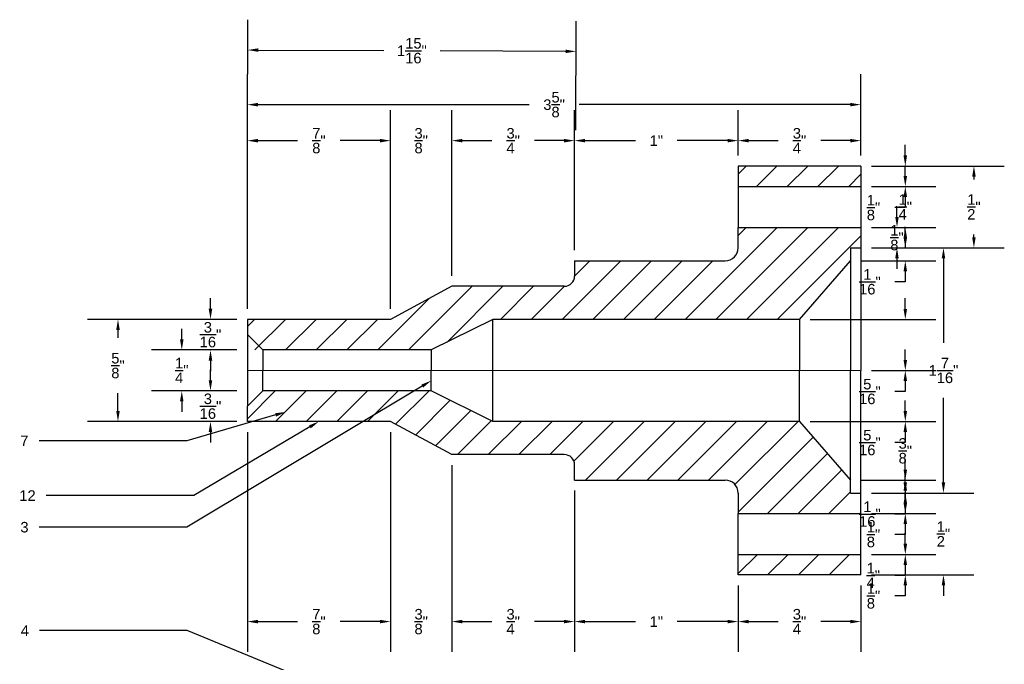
# Model space of a CAD drawing. Header units: inches. Extents: x 2405.3 to 2416.8, y 1716 to 1724.1.
# Drawn here: x 2410.57 to 2416.41, y 1719.55 to 1723.37 of the extents above; entities that cross this region are included whole.
import ezdxf
from ezdxf import colors
from ezdxf.entities.mleader import LeaderData, LeaderLine
from ezdxf.math import Vec2, Vec3

# ---------------------------------------------------------------- set-up
doc = ezdxf.new("R2010")
doc.units = ezdxf.units.IN
doc.linetypes.add('DASHEDX2', pattern=[38.1, 25.4, -12.7])
for name, color, linetype in [('A ANNO DIM', 1, 'Continuous'), ('A BEYOND', 253, 'Continuous'), ('A HATCH', 254, 'Continuous'), ('A PLAN ANNO NOTE', 3, 'Continuous'), ('A SECTION PROFILE', 4, 'Continuous'), ('NOT IN USE', 3, 'Continuous')]:
    doc.layers.add(name, color=color, linetype=linetype)
doc.layers.add('A GRID LINES', color=185, linetype='DASHEDX2', lineweight=9)
doc.styles.get("Standard").update_dxf_attribs({"font": 'Arial.ttf'})
doc.dimstyles.new('Qais Qadermal', dxfattribs={"dimtxt": 0.0625, "dimasz": 0.0625, "dimexe": 0.18, "dimexo": 0.0625, "dimgap": 0.09, "dimtad": 0, "dimtih": 1, "dimtoh": 1, "dimdec": 4, "dimzin": 0, "dimdsep": 46, "dimlunit": 4, "dimtxsty": 'Standard', "dimcen": 0.09, "dimadec": 0, "dimazin": 0, "dimtfac": 1, "dimtdec": 4, "dimtofl": 0, "dimtmove": 0, "dimatfit": 3, "dimfxl": 1, "dimtolj": 1, "dimtzin": 0, "dimarcsym": 0})
pattern_1 = [(45, (2413.06348, 1721.05773), (-0.0911005, 0.0911005), [])]

# ---------------------------------------------------------------- blocks, each defined once
blk = doc.blocks.new('*D39')
at = {"layer": 'A ANNO DIM', "color": 0, "lineweight": -2, "transparency": 16777216}
for p, q in [((2415.8198, 1722.5692), (2415.8198, 1722.6317)), ((2415.6189, 1722.5067), (2415.9998, 1722.5067)), ((2415.6189, 1722.3853), (2415.9998, 1722.3853)), ((2415.8198, 1722.3228), (2415.8198, 1722.2603)), ((2415.8198, 1722.2603), (2415.7573, 1722.2603))]:
    blk.add_line(p, q, dxfattribs=at)
at = {"layer": 'A ANNO DIM', "color": 0, "transparency": 16777216}
for points in [[(2415.8094, 1722.5692), (2415.8302, 1722.5692), (2415.8198, 1722.5067)], [(2415.8094, 1722.3228), (2415.8302, 1722.3228), (2415.8198, 1722.3853)]]:
    blk.add_solid(points, dxfattribs=at)
at = {"layer": 'Defpoints', "color": 0, "transparency": 16777216}
for p in [(2415.5564, 1722.5067), (2415.5564, 1722.3853), (2415.8198, 1722.3853)]:
    blk.add_point(p, dxfattribs=at)
at = {"layer": 'A ANNO DIM', "color": 0, "transparency": 16777216, "insert": (2415.6312, 1722.2603), "char_height": 0.0625, "attachment_point": 5}
blk.add_mtext('\\A1;{\\H1x;\\S1/8;}"', dxfattribs=at)
blk = doc.blocks.new('*D40')
at = {"layer": 'A ANNO DIM', "color": 0, "lineweight": -2, "transparency": 16777216}
for p, q in [((2415.8198, 1722.4478), (2415.8198, 1722.5103)), ((2415.6189, 1722.3853), (2415.9998, 1722.3853)), ((2415.6189, 1722.1429), (2415.9998, 1722.1429)), ((2415.8198, 1722.0804), (2415.8198, 1722.0179))]:
    blk.add_line(p, q, dxfattribs=at)
at = {"layer": 'A ANNO DIM', "color": 0, "transparency": 16777216}
for points in [[(2415.8094, 1722.4478), (2415.8302, 1722.4478), (2415.8198, 1722.3853)], [(2415.8094, 1722.0804), (2415.8302, 1722.0804), (2415.8198, 1722.1429)]]:
    blk.add_solid(points, dxfattribs=at)
at = {"layer": 'Defpoints', "color": 0, "transparency": 16777216}
for p in [(2415.5564, 1722.3853), (2415.5564, 1722.1429), (2415.8198, 1722.1429)]:
    blk.add_point(p, dxfattribs=at)
at = {"layer": 'A ANNO DIM', "color": 0, "transparency": 16777216, "insert": (2415.8198, 1722.2641), "char_height": 0.0625, "attachment_point": 5}
blk.add_mtext('\\A1;{\\H1x;\\S1/4;}"', dxfattribs=at)
blk = doc.blocks.new('*D41')
at = {"layer": 'A ANNO DIM', "color": 0, "lineweight": -2, "transparency": 16777216}
for p, q in [((2415.7705, 1722.2054), (2415.7705, 1722.2679)), ((2415.6189, 1722.1429), (2415.9505, 1722.1429)), ((2415.6189, 1722.0216), (2415.9505, 1722.0216)), ((2415.7705, 1721.9591), (2415.7705, 1721.8966))]:
    blk.add_line(p, q, dxfattribs=at)
at = {"layer": 'A ANNO DIM', "color": 0, "transparency": 16777216}
for points in [[(2415.7601, 1722.2054), (2415.781, 1722.2054), (2415.7705, 1722.1429)], [(2415.7601, 1721.9591), (2415.781, 1721.9591), (2415.7705, 1722.0216)]]:
    blk.add_solid(points, dxfattribs=at)
at = {"layer": 'Defpoints', "color": 0, "transparency": 16777216}
for p in [(2415.5564, 1722.1429), (2415.5564, 1722.0216), (2415.7705, 1722.0216)]:
    blk.add_point(p, dxfattribs=at)
at = {"layer": 'A ANNO DIM', "color": 0, "transparency": 16777216, "insert": (2415.7705, 1722.0822), "char_height": 0.0625, "attachment_point": 5}
blk.add_mtext('\\A1;{\\H1x;\\S1/8;}"', dxfattribs=at)
blk = doc.blocks.new('*D42')
at = {"layer": 'A ANNO DIM', "color": 0, "lineweight": -2, "transparency": 16777216}
for p, q in [((2415.8198, 1722.0841), (2415.8198, 1722.1466)), ((2415.6189, 1722.0216), (2415.9998, 1722.0216)), ((2415.5582, 1721.9452), (2415.9998, 1721.9452)), ((2415.8198, 1721.8827), (2415.8198, 1721.8202)), ((2415.8198, 1721.8202), (2415.7573, 1721.8202))]:
    blk.add_line(p, q, dxfattribs=at)
at = {"layer": 'A ANNO DIM', "color": 0, "transparency": 16777216}
for points in [[(2415.8094, 1722.0841), (2415.8302, 1722.0841), (2415.8198, 1722.0216)], [(2415.8094, 1721.8827), (2415.8302, 1721.8827), (2415.8198, 1721.9452)]]:
    blk.add_solid(points, dxfattribs=at)
at = {"layer": 'Defpoints', "color": 0, "transparency": 16777216}
for p in [(2415.5564, 1722.0216), (2415.4957, 1721.9452), (2415.8198, 1721.9452)]:
    blk.add_point(p, dxfattribs=at)
at = {"layer": 'A ANNO DIM', "color": 0, "transparency": 16777216, "insert": (2415.61, 1721.8202), "char_height": 0.0625, "attachment_point": 5}
blk.add_mtext('\\A1;{\\H1x;\\S1/16;}"', dxfattribs=at)
blk = doc.blocks.new('*D43')
at = {"layer": 'A ANNO DIM', "color": 0, "lineweight": -2, "transparency": 16777216}
for p, q in [((2415.8198, 1721.6599), (2415.8198, 1721.7224)), ((2415.2551, 1721.5974), (2415.9998, 1721.5974)), ((2415.6189, 1721.2947), (2415.9998, 1721.2947)), ((2415.8198, 1721.2322), (2415.8198, 1721.1697)), ((2415.8198, 1721.1697), (2415.7573, 1721.1697))]:
    blk.add_line(p, q, dxfattribs=at)
at = {"layer": 'A ANNO DIM', "color": 0, "transparency": 16777216}
for points in [[(2415.8094, 1721.6599), (2415.8302, 1721.6599), (2415.8198, 1721.5974)], [(2415.8094, 1721.2322), (2415.8302, 1721.2322), (2415.8198, 1721.2947)]]:
    blk.add_solid(points, dxfattribs=at)
at = {"layer": 'Defpoints', "color": 0, "transparency": 16777216}
for p in [(2415.1926, 1721.5974), (2415.5564, 1721.2947), (2415.8198, 1721.2947)]:
    blk.add_point(p, dxfattribs=at)
at = {"layer": 'A ANNO DIM', "color": 0, "transparency": 16777216, "insert": (2415.61, 1721.1697), "char_height": 0.0625, "attachment_point": 5}
blk.add_mtext('\\A1;{\\H1x;\\S5/16;}"', dxfattribs=at)
blk = doc.blocks.new('*D44')
at = {"layer": 'A ANNO DIM', "color": 0, "lineweight": -2, "transparency": 16777216}
for p, q in [((2415.8198, 1721.3572), (2415.8198, 1721.4197)), ((2415.6189, 1721.2947), (2415.9998, 1721.2947)), ((2415.2551, 1720.992), (2415.9998, 1720.992)), ((2415.8198, 1720.9295), (2415.8198, 1720.867)), ((2415.8198, 1720.867), (2415.7573, 1720.867))]:
    blk.add_line(p, q, dxfattribs=at)
at = {"layer": 'A ANNO DIM', "color": 0, "transparency": 16777216}
for points in [[(2415.8094, 1721.3572), (2415.8302, 1721.3572), (2415.8198, 1721.2947)], [(2415.8094, 1720.9295), (2415.8302, 1720.9295), (2415.8198, 1720.992)]]:
    blk.add_solid(points, dxfattribs=at)
at = {"layer": 'Defpoints', "color": 0, "transparency": 16777216}
for p in [(2415.5564, 1721.2947), (2415.1926, 1720.992), (2415.8198, 1720.992)]:
    blk.add_point(p, dxfattribs=at)
at = {"layer": 'A ANNO DIM', "color": 0, "transparency": 16777216, "insert": (2415.61, 1720.867), "char_height": 0.0625, "attachment_point": 5}
blk.add_mtext('\\A1;{\\H1x;\\S5/16;}"', dxfattribs=at)
blk = doc.blocks.new('*D45')
at = {"layer": 'A ANNO DIM', "color": 0, "lineweight": -2, "transparency": 16777216}
for p, q in [((2415.8198, 1721.0545), (2415.8198, 1721.117)), ((2415.2551, 1720.992), (2415.9998, 1720.992)), ((2415.5582, 1720.6443), (2415.9998, 1720.6443)), ((2415.8198, 1720.5818), (2415.8198, 1720.5193))]:
    blk.add_line(p, q, dxfattribs=at)
at = {"layer": 'A ANNO DIM', "color": 0, "transparency": 16777216}
for points in [[(2415.8094, 1721.0545), (2415.8302, 1721.0545), (2415.8198, 1720.992)], [(2415.8094, 1720.5818), (2415.8302, 1720.5818), (2415.8198, 1720.6443)]]:
    blk.add_solid(points, dxfattribs=at)
at = {"layer": 'Defpoints', "color": 0, "transparency": 16777216}
for p in [(2415.1926, 1720.992), (2415.4957, 1720.6443), (2415.8198, 1720.6443)]:
    blk.add_point(p, dxfattribs=at)
at = {"layer": 'A ANNO DIM', "color": 0, "transparency": 16777216, "insert": (2415.8198, 1720.8181), "char_height": 0.0625, "attachment_point": 5}
blk.add_mtext('\\A1;{\\H1x;\\S3/8;}"', dxfattribs=at)
blk = doc.blocks.new('*D46')
at = {"layer": 'A ANNO DIM', "color": 0, "lineweight": -2, "transparency": 16777216}
for p, q in [((2415.8198, 1720.7068), (2415.8198, 1720.7693)), ((2415.5582, 1720.6443), (2415.9998, 1720.6443)), ((2415.6189, 1720.5679), (2415.9998, 1720.5679)), ((2415.8198, 1720.5054), (2415.8198, 1720.4429)), ((2415.8198, 1720.4429), (2415.7573, 1720.4429))]:
    blk.add_line(p, q, dxfattribs=at)
at = {"layer": 'A ANNO DIM', "color": 0, "transparency": 16777216}
for points in [[(2415.8094, 1720.7068), (2415.8302, 1720.7068), (2415.8198, 1720.6443)], [(2415.8094, 1720.5054), (2415.8302, 1720.5054), (2415.8198, 1720.5679)]]:
    blk.add_solid(points, dxfattribs=at)
at = {"layer": 'Defpoints', "color": 0, "transparency": 16777216}
for p in [(2415.4957, 1720.6443), (2415.5564, 1720.5679), (2415.8198, 1720.5679)]:
    blk.add_point(p, dxfattribs=at)
at = {"layer": 'A ANNO DIM', "color": 0, "transparency": 16777216, "insert": (2415.61, 1720.4429), "char_height": 0.0625, "attachment_point": 5}
blk.add_mtext('\\A1;{\\H1x;\\S1/16;}"', dxfattribs=at)
blk = doc.blocks.new('*D47')
at = {"layer": 'A ANNO DIM', "color": 0, "lineweight": -2, "transparency": 16777216}
for p, q in [((2415.8198, 1720.6304), (2415.8198, 1720.6929)), ((2415.6189, 1720.5679), (2415.9998, 1720.5679)), ((2415.6189, 1720.4465), (2415.9998, 1720.4465)), ((2415.8198, 1720.384), (2415.8198, 1720.3215)), ((2415.8198, 1720.3215), (2415.7573, 1720.3215))]:
    blk.add_line(p, q, dxfattribs=at)
at = {"layer": 'A ANNO DIM', "color": 0, "transparency": 16777216}
for points in [[(2415.8094, 1720.6304), (2415.8302, 1720.6304), (2415.8198, 1720.5679)], [(2415.8094, 1720.384), (2415.8302, 1720.384), (2415.8198, 1720.4465)]]:
    blk.add_solid(points, dxfattribs=at)
at = {"layer": 'Defpoints', "color": 0, "transparency": 16777216}
for p in [(2415.5564, 1720.5679), (2415.5564, 1720.4465), (2415.8198, 1720.4465)]:
    blk.add_point(p, dxfattribs=at)
at = {"layer": 'A ANNO DIM', "color": 0, "transparency": 16777216, "insert": (2415.6312, 1720.3215), "char_height": 0.0625, "attachment_point": 5}
blk.add_mtext('\\A1;{\\H1x;\\S1/8;}"', dxfattribs=at)
blk = doc.blocks.new('*D48')
at = {"layer": 'A ANNO DIM', "color": 0, "lineweight": -2, "transparency": 16777216}
for p, q in [((2415.8198, 1720.509), (2415.8198, 1720.5715)), ((2415.6189, 1720.4465), (2415.9998, 1720.4465)), ((2415.6189, 1720.2041), (2415.9998, 1720.2041)), ((2415.8198, 1720.1416), (2415.8198, 1720.0791)), ((2415.8198, 1720.0791), (2415.7573, 1720.0791))]:
    blk.add_line(p, q, dxfattribs=at)
at = {"layer": 'A ANNO DIM', "color": 0, "transparency": 16777216}
for points in [[(2415.8094, 1720.509), (2415.8302, 1720.509), (2415.8198, 1720.4465)], [(2415.8094, 1720.1416), (2415.8302, 1720.1416), (2415.8198, 1720.2041)]]:
    blk.add_solid(points, dxfattribs=at)
at = {"layer": 'Defpoints', "color": 0, "transparency": 16777216}
for p in [(2415.5564, 1720.4465), (2415.5564, 1720.2041), (2415.8198, 1720.2041)]:
    blk.add_point(p, dxfattribs=at)
at = {"layer": 'A ANNO DIM', "color": 0, "transparency": 16777216, "insert": (2415.6302, 1720.0791), "char_height": 0.0625, "attachment_point": 5}
blk.add_mtext('\\A1;{\\H1x;\\S1/4;}"', dxfattribs=at)
blk = doc.blocks.new('*D49')
at = {"layer": 'A ANNO DIM', "color": 0, "lineweight": -2, "transparency": 16777216}
for p, q in [((2415.8198, 1720.2666), (2415.8198, 1720.3291)), ((2415.6189, 1720.2041), (2415.9998, 1720.2041)), ((2415.6189, 1720.0827), (2415.9998, 1720.0827)), ((2415.8198, 1720.0202), (2415.8198, 1719.9577)), ((2415.8198, 1719.9577), (2415.7573, 1719.9577))]:
    blk.add_line(p, q, dxfattribs=at)
at = {"layer": 'A ANNO DIM', "color": 0, "transparency": 16777216}
for points in [[(2415.8094, 1720.2666), (2415.8302, 1720.2666), (2415.8198, 1720.2041)], [(2415.8094, 1720.0202), (2415.8302, 1720.0202), (2415.8198, 1720.0827)]]:
    blk.add_solid(points, dxfattribs=at)
at = {"layer": 'Defpoints', "color": 0, "transparency": 16777216}
for p in [(2415.5564, 1720.2041), (2415.5564, 1720.0827), (2415.8198, 1720.0827)]:
    blk.add_point(p, dxfattribs=at)
at = {"layer": 'A ANNO DIM', "color": 0, "transparency": 16777216, "insert": (2415.6312, 1719.9577), "char_height": 0.0625, "attachment_point": 5}
blk.add_mtext('\\A1;{\\H1x;\\S1/8;}"', dxfattribs=at)
blk = doc.blocks.new('*D23')
at = {"layer": 'A ANNO DIM', "color": 0, "lineweight": -2, "transparency": 16777216}
for p, q in [((2416.0459, 1720.6304), (2416.0459, 1720.6929)), ((2415.6189, 1720.5679), (2416.2259, 1720.5679)), ((2415.6189, 1720.0827), (2416.2259, 1720.0827)), ((2416.0459, 1720.0202), (2416.0459, 1719.9577))]:
    blk.add_line(p, q, dxfattribs=at)
at = {"layer": 'A ANNO DIM', "color": 0, "transparency": 16777216}
for points in [[(2416.0355, 1720.6304), (2416.0563, 1720.6304), (2416.0459, 1720.5679)], [(2416.0355, 1720.0202), (2416.0563, 1720.0202), (2416.0459, 1720.0827)]]:
    blk.add_solid(points, dxfattribs=at)
at = {"layer": 'Defpoints', "color": 0, "transparency": 16777216}
for p in [(2415.5564, 1720.5679), (2416.0459, 1720.5679), (2415.5564, 1720.0827)]:
    blk.add_point(p, dxfattribs=at)
at = {"layer": 'A ANNO DIM', "color": 0, "transparency": 16777216, "insert": (2416.0459, 1720.3253), "char_height": 0.0625, "attachment_point": 5}
blk.add_mtext('\\A1;{\\H1x;\\S1/2;}"', dxfattribs=at)
blk = doc.blocks.new('*D24')
at = {"layer": 'A ANNO DIM', "color": 0, "lineweight": -2, "transparency": 16777216}
for p, q in [((2415.6189, 1722.0216), (2416.2259, 1722.0216)), ((2416.0459, 1721.9591), (2416.0459, 1721.4579)), ((2416.0459, 1720.6304), (2416.0459, 1721.1316)), ((2415.6189, 1720.5679), (2416.2259, 1720.5679))]:
    blk.add_line(p, q, dxfattribs=at)
at = {"layer": 'A ANNO DIM', "color": 0, "transparency": 16777216}
for points in [[(2416.0355, 1721.9591), (2416.0563, 1721.9591), (2416.0459, 1722.0216)], [(2416.0355, 1720.6304), (2416.0563, 1720.6304), (2416.0459, 1720.5679)]]:
    blk.add_solid(points, dxfattribs=at)
at = {"layer": 'Defpoints', "color": 0, "transparency": 16777216}
for p in [(2415.5564, 1722.0216), (2416.0459, 1722.0216), (2415.5564, 1720.5679)]:
    blk.add_point(p, dxfattribs=at)
at = {"layer": 'A ANNO DIM', "color": 0, "transparency": 16777216, "insert": (2416.0459, 1721.2947), "char_height": 0.0625, "attachment_point": 5}
blk.add_mtext('\\A1;1{\\H1x;\\S7/16;}"', dxfattribs=at)
blk = doc.blocks.new('*D20')
at = {"layer": 'A ANNO DIM', "color": 0, "lineweight": -2, "transparency": 16777216}
for p, q in [((2415.6189, 1722.5067), (2416.4065, 1722.5067)), ((2416.2265, 1722.4442), (2416.2265, 1722.4273)), ((2416.2265, 1722.0841), (2416.2265, 1722.101)), ((2415.6189, 1722.0216), (2416.4065, 1722.0216))]:
    blk.add_line(p, q, dxfattribs=at)
at = {"layer": 'A ANNO DIM', "color": 0, "transparency": 16777216}
for points in [[(2416.2161, 1722.4442), (2416.237, 1722.4442), (2416.2265, 1722.5067)], [(2416.2161, 1722.0841), (2416.237, 1722.0841), (2416.2265, 1722.0216)]]:
    blk.add_solid(points, dxfattribs=at)
at = {"layer": 'Defpoints', "color": 0, "transparency": 16777216}
for p in [(2415.5564, 1722.5067), (2416.2265, 1722.5067), (2415.5564, 1722.0216)]:
    blk.add_point(p, dxfattribs=at)
at = {"layer": 'A ANNO DIM', "color": 0, "transparency": 16777216, "insert": (2416.2265, 1722.2641), "char_height": 0.0625, "attachment_point": 5}
blk.add_mtext('\\A1;{\\H1x;\\S1/2;}"', dxfattribs=at)
blk = doc.blocks.new('*D25')
at = {"layer": 'A ANNO DIM', "color": 0, "lineweight": -2, "transparency": 16777216}
for p, q in [((2414.8292, 1722.5692), (2414.8292, 1722.8371)), ((2415.5564, 1722.5692), (2415.5564, 1722.8371)), ((2414.8917, 1722.6571), (2415.0657, 1722.6571)), ((2415.4939, 1722.6571), (2415.32, 1722.6571))]:
    blk.add_line(p, q, dxfattribs=at)
at = {"layer": 'A ANNO DIM', "color": 0, "transparency": 16777216}
for points in [[(2414.8917, 1722.6675), (2414.8917, 1722.6466), (2414.8292, 1722.6571)], [(2415.4939, 1722.6675), (2415.4939, 1722.6466), (2415.5564, 1722.6571)]]:
    blk.add_solid(points, dxfattribs=at)
at = {"layer": 'Defpoints', "color": 0, "transparency": 16777216}
for p in [(2414.8292, 1722.6571), (2414.8292, 1722.5067), (2415.5564, 1722.5067)]:
    blk.add_point(p, dxfattribs=at)
at = {"layer": 'A ANNO DIM', "color": 0, "transparency": 16777216, "insert": (2415.1928, 1722.6571), "char_height": 0.0625, "attachment_point": 5}
blk.add_mtext('\\A1;{\\H1x;\\S3/4;}"', dxfattribs=at)
blk = doc.blocks.new('*D26')
at = {"layer": 'A ANNO DIM', "color": 0, "lineweight": -2, "transparency": 16777216}
for p, q in [((2413.8596, 1722.0077), (2413.8596, 1722.8371)), ((2414.8292, 1722.5692), (2414.8292, 1722.8371)), ((2413.9221, 1722.6571), (2414.2215, 1722.6571)), ((2414.7667, 1722.6571), (2414.4674, 1722.6571))]:
    blk.add_line(p, q, dxfattribs=at)
at = {"layer": 'A ANNO DIM', "color": 0, "transparency": 16777216}
for points in [[(2413.9221, 1722.6675), (2413.9221, 1722.6466), (2413.8596, 1722.6571)], [(2414.7667, 1722.6675), (2414.7667, 1722.6466), (2414.8292, 1722.6571)]]:
    blk.add_solid(points, dxfattribs=at)
at = {"layer": 'Defpoints', "color": 0, "transparency": 16777216}
for p in [(2413.8596, 1722.6571), (2414.8292, 1722.5067), (2413.8596, 1721.9452)]:
    blk.add_point(p, dxfattribs=at)
at = {"layer": 'A ANNO DIM', "color": 0, "transparency": 16777216, "insert": (2414.3444, 1722.6571), "char_height": 0.0625, "attachment_point": 5}
blk.add_mtext('\\A1;1"', dxfattribs=at)
blk = doc.blocks.new('*D27')
at = {"layer": 'A ANNO DIM', "color": 0, "lineweight": -2, "transparency": 16777216}
for p, q in [((2413.1324, 1721.8562), (2413.1324, 1722.8371)), ((2413.8596, 1722.0077), (2413.8596, 1722.8371)), ((2413.1949, 1722.6571), (2413.3689, 1722.6571)), ((2413.7971, 1722.6571), (2413.6232, 1722.6571))]:
    blk.add_line(p, q, dxfattribs=at)
at = {"layer": 'A ANNO DIM', "color": 0, "transparency": 16777216}
for points in [[(2413.1949, 1722.6675), (2413.1949, 1722.6466), (2413.1324, 1722.6571)], [(2413.7971, 1722.6675), (2413.7971, 1722.6466), (2413.8596, 1722.6571)]]:
    blk.add_solid(points, dxfattribs=at)
at = {"layer": 'Defpoints', "color": 0, "transparency": 16777216}
for p in [(2413.1324, 1722.6571), (2413.8596, 1721.9452), (2413.1324, 1721.7937)]:
    blk.add_point(p, dxfattribs=at)
at = {"layer": 'A ANNO DIM', "color": 0, "transparency": 16777216, "insert": (2413.496, 1722.6571), "char_height": 0.0625, "attachment_point": 5}
blk.add_mtext('\\A1;{\\H1x;\\S3/4;}"', dxfattribs=at)
blk = doc.blocks.new('*D28')
at = {"layer": 'A ANNO DIM', "color": 0, "lineweight": -2, "transparency": 16777216}
for p, q in [((2412.769, 1721.6601), (2412.769, 1722.8371)), ((2413.1324, 1721.8562), (2413.1324, 1722.8371)), ((2412.7065, 1722.6571), (2412.644, 1722.6571)), ((2413.1949, 1722.6571), (2413.2574, 1722.6571))]:
    blk.add_line(p, q, dxfattribs=at)
at = {"layer": 'A ANNO DIM', "color": 0, "transparency": 16777216}
for points in [[(2412.7065, 1722.6675), (2412.7065, 1722.6466), (2412.769, 1722.6571)], [(2413.1949, 1722.6675), (2413.1949, 1722.6466), (2413.1324, 1722.6571)]]:
    blk.add_solid(points, dxfattribs=at)
at = {"layer": 'Defpoints', "color": 0, "transparency": 16777216}
for p in [(2412.769, 1722.6571), (2413.1324, 1721.7937), (2412.769, 1721.5976)]:
    blk.add_point(p, dxfattribs=at)
at = {"layer": 'A ANNO DIM', "color": 0, "transparency": 16777216, "insert": (2412.9507, 1722.6571), "char_height": 0.0625, "attachment_point": 5}
blk.add_mtext('\\A1;{\\H1x;\\S3/8;}"', dxfattribs=at)
blk = doc.blocks.new('*D29')
at = {"layer": 'A ANNO DIM', "color": 0, "lineweight": -2, "transparency": 16777216}
for p, q in [((2411.9204, 1721.6601), (2411.9204, 1722.8371)), ((2412.769, 1721.6601), (2412.769, 1722.8371)), ((2411.9829, 1722.6571), (2412.2186, 1722.6571)), ((2412.7065, 1722.6571), (2412.4708, 1722.6571))]:
    blk.add_line(p, q, dxfattribs=at)
at = {"layer": 'A ANNO DIM', "color": 0, "transparency": 16777216}
for points in [[(2411.9829, 1722.6675), (2411.9829, 1722.6466), (2411.9204, 1722.6571)], [(2412.7065, 1722.6675), (2412.7065, 1722.6466), (2412.769, 1722.6571)]]:
    blk.add_solid(points, dxfattribs=at)
at = {"layer": 'Defpoints', "color": 0, "transparency": 16777216}
for p in [(2411.9204, 1722.6571), (2411.9204, 1721.5976), (2412.769, 1721.5976)]:
    blk.add_point(p, dxfattribs=at)
at = {"layer": 'A ANNO DIM', "color": 0, "transparency": 16777216, "insert": (2412.3447, 1722.6571), "char_height": 0.0625, "attachment_point": 5}
blk.add_mtext('\\A1;{\\H1x;\\S7/8;}"', dxfattribs=at)
blk = doc.blocks.new('*D30')
at = {"layer": 'A ANNO DIM', "color": 0, "lineweight": -2, "transparency": 16777216}
for p, q in [((2411.9204, 1721.6601), (2411.9204, 1723.0506)), ((2415.5564, 1722.5692), (2415.5564, 1723.0506)), ((2411.9829, 1722.8706), (2413.5897, 1722.8706)), ((2415.4939, 1722.8706), (2413.8871, 1722.8706))]:
    blk.add_line(p, q, dxfattribs=at)
at = {"layer": 'A ANNO DIM', "color": 0, "transparency": 16777216}
for points in [[(2411.9829, 1722.881), (2411.9829, 1722.8602), (2411.9204, 1722.8706)], [(2415.4939, 1722.881), (2415.4939, 1722.8602), (2415.5564, 1722.8706)]]:
    blk.add_solid(points, dxfattribs=at)
at = {"layer": 'Defpoints', "color": 0, "transparency": 16777216}
for p in [(2415.5564, 1722.8706), (2415.5564, 1722.5067), (2411.9204, 1721.5976)]:
    blk.add_point(p, dxfattribs=at)
at = {"layer": 'A ANNO DIM', "color": 0, "transparency": 16777216, "insert": (2413.7384, 1722.8706), "char_height": 0.0625, "attachment_point": 5}
blk.add_mtext('\\A1;3{\\H1x;\\S5/8;}"', dxfattribs=at)
blk = doc.blocks.new('*D31')
at = {"layer": 'A ANNO DIM', "color": 0, "lineweight": -2, "transparency": 16777216}
for p, q in [((2414.8292, 1720.0202), (2414.8292, 1719.6255)), ((2415.5564, 1720.0202), (2415.5564, 1719.6255)), ((2414.8917, 1719.8055), (2415.0657, 1719.8055)), ((2415.4939, 1719.8055), (2415.32, 1719.8055))]:
    blk.add_line(p, q, dxfattribs=at)
at = {"layer": 'A ANNO DIM', "color": 0, "transparency": 16777216}
for points in [[(2414.8917, 1719.8159), (2414.8917, 1719.7951), (2414.8292, 1719.8055)], [(2415.4939, 1719.8159), (2415.4939, 1719.7951), (2415.5564, 1719.8055)]]:
    blk.add_solid(points, dxfattribs=at)
at = {"layer": 'Defpoints', "color": 0, "transparency": 16777216}
for p in [(2414.8292, 1720.0827), (2415.5564, 1720.0827), (2414.8292, 1719.8055)]:
    blk.add_point(p, dxfattribs=at)
at = {"layer": 'A ANNO DIM', "color": 0, "transparency": 16777216, "insert": (2415.1928, 1719.8055), "char_height": 0.0625, "attachment_point": 5}
blk.add_mtext('\\A1;{\\H1x;\\S3/4;}"', dxfattribs=at)
blk = doc.blocks.new('*D32')
at = {"layer": 'A ANNO DIM', "color": 0, "lineweight": -2, "transparency": 16777216}
for p, q in [((2413.8596, 1720.5818), (2413.8596, 1719.6255)), ((2414.8292, 1720.0202), (2414.8292, 1719.6255)), ((2413.9221, 1719.8055), (2414.2215, 1719.8055)), ((2414.7667, 1719.8055), (2414.4674, 1719.8055))]:
    blk.add_line(p, q, dxfattribs=at)
at = {"layer": 'A ANNO DIM', "color": 0, "transparency": 16777216}
for points in [[(2413.9221, 1719.8159), (2413.9221, 1719.7951), (2413.8596, 1719.8055)], [(2414.7667, 1719.8159), (2414.7667, 1719.7951), (2414.8292, 1719.8055)]]:
    blk.add_solid(points, dxfattribs=at)
at = {"layer": 'Defpoints', "color": 0, "transparency": 16777216}
for p in [(2413.8596, 1720.6443), (2414.8292, 1720.0827), (2413.8596, 1719.8055)]:
    blk.add_point(p, dxfattribs=at)
at = {"layer": 'A ANNO DIM', "color": 0, "transparency": 16777216, "insert": (2414.3444, 1719.8055), "char_height": 0.0625, "attachment_point": 5}
blk.add_mtext('\\A1;1"', dxfattribs=at)
blk = doc.blocks.new('*D33')
at = {"layer": 'A ANNO DIM', "color": 0, "lineweight": -2, "transparency": 16777216}
for p, q in [((2413.1324, 1720.7333), (2413.1324, 1719.6255)), ((2413.8596, 1720.5818), (2413.8596, 1719.6255)), ((2413.1949, 1719.8055), (2413.3689, 1719.8055)), ((2413.7971, 1719.8055), (2413.6232, 1719.8055))]:
    blk.add_line(p, q, dxfattribs=at)
at = {"layer": 'A ANNO DIM', "color": 0, "transparency": 16777216}
for points in [[(2413.1949, 1719.8159), (2413.1949, 1719.7951), (2413.1324, 1719.8055)], [(2413.7971, 1719.8159), (2413.7971, 1719.7951), (2413.8596, 1719.8055)]]:
    blk.add_solid(points, dxfattribs=at)
at = {"layer": 'Defpoints', "color": 0, "transparency": 16777216}
for p in [(2413.1324, 1720.7958), (2413.8596, 1720.6443), (2413.1324, 1719.8055)]:
    blk.add_point(p, dxfattribs=at)
at = {"layer": 'A ANNO DIM', "color": 0, "transparency": 16777216, "insert": (2413.496, 1719.8055), "char_height": 0.0625, "attachment_point": 5}
blk.add_mtext('\\A1;{\\H1x;\\S3/4;}"', dxfattribs=at)
blk = doc.blocks.new('*D34')
at = {"layer": 'A ANNO DIM', "color": 0, "lineweight": -2, "transparency": 16777216}
for p, q in [((2412.769, 1720.9293), (2412.769, 1719.6255)), ((2413.1324, 1720.7333), (2413.1324, 1719.6255)), ((2412.7065, 1719.8055), (2412.644, 1719.8055)), ((2413.1949, 1719.8055), (2413.2574, 1719.8055))]:
    blk.add_line(p, q, dxfattribs=at)
at = {"layer": 'A ANNO DIM', "color": 0, "transparency": 16777216}
for points in [[(2412.7065, 1719.8159), (2412.7065, 1719.7951), (2412.769, 1719.8055)], [(2413.1949, 1719.8159), (2413.1949, 1719.7951), (2413.1324, 1719.8055)]]:
    blk.add_solid(points, dxfattribs=at)
at = {"layer": 'Defpoints', "color": 0, "transparency": 16777216}
for p in [(2412.769, 1720.9918), (2413.1324, 1720.7958), (2412.769, 1719.8055)]:
    blk.add_point(p, dxfattribs=at)
at = {"layer": 'A ANNO DIM', "color": 0, "transparency": 16777216, "insert": (2412.9507, 1719.8055), "char_height": 0.0625, "attachment_point": 5}
blk.add_mtext('\\A1;{\\H1x;\\S3/8;}"', dxfattribs=at)
blk = doc.blocks.new('*D35')
at = {"layer": 'A ANNO DIM', "color": 0, "lineweight": -2, "transparency": 16777216}
for p, q in [((2411.9204, 1720.9293), (2411.9204, 1719.6255)), ((2412.769, 1720.9293), (2412.769, 1719.6255)), ((2411.9829, 1719.8055), (2412.2186, 1719.8055)), ((2412.7065, 1719.8055), (2412.4708, 1719.8055))]:
    blk.add_line(p, q, dxfattribs=at)
at = {"layer": 'A ANNO DIM', "color": 0, "transparency": 16777216}
for points in [[(2411.9829, 1719.8159), (2411.9829, 1719.7951), (2411.9204, 1719.8055)], [(2412.7065, 1719.8159), (2412.7065, 1719.7951), (2412.769, 1719.8055)]]:
    blk.add_solid(points, dxfattribs=at)
at = {"layer": 'Defpoints', "color": 0, "transparency": 16777216}
for p in [(2411.9204, 1720.9918), (2412.769, 1720.9918), (2411.9204, 1719.8055)]:
    blk.add_point(p, dxfattribs=at)
at = {"layer": 'A ANNO DIM', "color": 0, "transparency": 16777216, "insert": (2412.3447, 1719.8055), "char_height": 0.0625, "attachment_point": 5}
blk.add_mtext('\\A1;{\\H1x;\\S7/8;}"', dxfattribs=at)
blk = doc.blocks.new('*D36')
at = {"layer": 'A ANNO DIM', "color": 0, "lineweight": -2, "transparency": 16777216}
for p, q in [((2411.702, 1721.6601), (2411.702, 1721.7226)), ((2411.8579, 1721.5976), (2411.522, 1721.5976)), ((2411.8579, 1721.4159), (2411.522, 1721.4159)), ((2411.702, 1721.3534), (2411.702, 1721.2909))]:
    blk.add_line(p, q, dxfattribs=at)
at = {"layer": 'A ANNO DIM', "color": 0, "transparency": 16777216}
for points in [[(2411.6915, 1721.6601), (2411.7124, 1721.6601), (2411.702, 1721.5976)], [(2411.6915, 1721.3534), (2411.7124, 1721.3534), (2411.702, 1721.4159)]]:
    blk.add_solid(points, dxfattribs=at)
at = {"layer": 'Defpoints', "color": 0, "transparency": 16777216}
for p in [(2411.9204, 1721.5976), (2411.702, 1721.4159), (2411.9204, 1721.4159)]:
    blk.add_point(p, dxfattribs=at)
at = {"layer": 'A ANNO DIM', "color": 0, "transparency": 16777216, "insert": (2411.702, 1721.5068), "char_height": 0.0625, "attachment_point": 5}
blk.add_mtext('\\A1;{\\H1x;\\S3/16;}"', dxfattribs=at)
blk = doc.blocks.new('*D37')
at = {"layer": 'A ANNO DIM', "color": 0, "lineweight": -2, "transparency": 16777216}
for p, q in [((2411.5319, 1721.4784), (2411.5319, 1721.5409)), ((2411.8579, 1721.4159), (2411.3519, 1721.4159)), ((2411.8579, 1721.1735), (2411.3519, 1721.1735)), ((2411.5319, 1721.111), (2411.5319, 1721.0485))]:
    blk.add_line(p, q, dxfattribs=at)
at = {"layer": 'A ANNO DIM', "color": 0, "transparency": 16777216}
for points in [[(2411.5214, 1721.4784), (2411.5423, 1721.4784), (2411.5319, 1721.4159)], [(2411.5214, 1721.111), (2411.5423, 1721.111), (2411.5319, 1721.1735)]]:
    blk.add_solid(points, dxfattribs=at)
at = {"layer": 'Defpoints', "color": 0, "transparency": 16777216}
for p in [(2411.9204, 1721.4159), (2411.5319, 1721.1735), (2411.9204, 1721.1735)]:
    blk.add_point(p, dxfattribs=at)
at = {"layer": 'A ANNO DIM', "color": 0, "transparency": 16777216, "insert": (2411.5319, 1721.2947), "char_height": 0.0625, "attachment_point": 5}
blk.add_mtext('\\A1;{\\H1x;\\S1/4;}"', dxfattribs=at)
blk = doc.blocks.new('*D38')
at = {"layer": 'A ANNO DIM', "color": 0, "lineweight": -2, "transparency": 16777216}
for p, q in [((2411.702, 1721.236), (2411.702, 1721.2985)), ((2411.8579, 1721.1735), (2411.522, 1721.1735)), ((2411.8579, 1720.9918), (2411.522, 1720.9918)), ((2411.702, 1720.9293), (2411.702, 1720.8668))]:
    blk.add_line(p, q, dxfattribs=at)
at = {"layer": 'A ANNO DIM', "color": 0, "transparency": 16777216}
for points in [[(2411.6915, 1721.236), (2411.7124, 1721.236), (2411.702, 1721.1735)], [(2411.6915, 1720.9293), (2411.7124, 1720.9293), (2411.702, 1720.9918)]]:
    blk.add_solid(points, dxfattribs=at)
at = {"layer": 'Defpoints', "color": 0, "transparency": 16777216}
for p in [(2411.9204, 1721.1735), (2411.702, 1720.9918), (2411.9204, 1720.9918)]:
    blk.add_point(p, dxfattribs=at)
at = {"layer": 'A ANNO DIM', "color": 0, "transparency": 16777216, "insert": (2411.702, 1721.0827), "char_height": 0.0625, "attachment_point": 5}
blk.add_mtext('\\A1;{\\H1x;\\S3/16;}"', dxfattribs=at)
blk = doc.blocks.new('*D21')
at = {"layer": 'A ANNO DIM', "color": 0, "lineweight": -2, "transparency": 16777216}
for p, q in [((2411.8579, 1721.5976), (2410.9738, 1721.5976)), ((2411.1538, 1721.5351), (2411.1538, 1721.487)), ((2411.1538, 1721.0543), (2411.1538, 1721.1597)), ((2411.8579, 1720.9918), (2410.9738, 1720.9918))]:
    blk.add_line(p, q, dxfattribs=at)
at = {"layer": 'A ANNO DIM', "color": 0, "transparency": 16777216}
for points in [[(2411.1434, 1721.5351), (2411.1642, 1721.5351), (2411.1538, 1721.5976)], [(2411.1434, 1721.0543), (2411.1642, 1721.0543), (2411.1538, 1720.9918)]]:
    blk.add_solid(points, dxfattribs=at)
at = {"layer": 'Defpoints', "color": 0, "transparency": 16777216}
for p in [(2411.9204, 1721.5976), (2411.1538, 1720.9918), (2411.9204, 1720.9918)]:
    blk.add_point(p, dxfattribs=at)
at = {"layer": 'A ANNO DIM', "color": 0, "transparency": 16777216, "insert": (2411.1538, 1721.3233), "char_height": 0.0625, "attachment_point": 5}
blk.add_mtext('\\A1;{\\H1x;\\S5/8;}"', dxfattribs=at)
blk = doc.blocks.new('*D22')
at = {"layer": 'A ANNO DIM', "color": 0, "lineweight": -2, "transparency": 16777216}
for p, q in [((2411.9207, 1722.7264), (2411.9233, 1723.3744)), ((2413.8668, 1722.7184), (2413.8694, 1723.3663)), ((2411.9851, 1723.1941), (2412.7285, 1723.191)), ((2413.8062, 1723.1866), (2413.0628, 1723.1897))]:
    blk.add_line(p, q, dxfattribs=at)
at = {"layer": 'A ANNO DIM', "color": 0, "transparency": 16777216}
for points in [[(2411.9851, 1723.2045), (2411.9851, 1723.1837), (2411.9226, 1723.1944)], [(2413.8062, 1723.197), (2413.8061, 1723.1762), (2413.8687, 1723.1863)]]:
    blk.add_solid(points, dxfattribs=at)
at = {"layer": 'Defpoints', "color": 0, "transparency": 16777216}
for p in [(2413.8687, 1723.1863), (2411.9204, 1722.6639), (2413.8665, 1722.6559)]:
    blk.add_point(p, dxfattribs=at)
at = {"layer": 'A ANNO DIM', "color": 0, "transparency": 16777216, "insert": (2412.8956, 1723.1904), "char_height": 0.0625, "attachment_point": 5}
blk.add_mtext('\\A1;1{\\H1x;\\S15/16;}"', dxfattribs=at)

msp = doc.modelspace()

# ---------------------------------------------------------------- hatches: boundary and pattern name
h = msp.add_hatch()
h.set_pattern_fill('ANSI31', color=256, scale=1.030685)
h.set_pattern_definition(pattern_1)
h.paths.add_polyline_path([(2415.55644, 1720.20411), (2414.82924, 1720.20411), (2414.82924, 1720.08272), (2415.55644, 1720.08272)])
at = {"layer": 'A HATCH'}
h = msp.add_hatch(dxfattribs=at)
h.set_pattern_fill('ANSI31', color=256, scale=1.030685)
h.set_pattern_definition(pattern_1)
h.paths.add_polyline_path([(2415.55644, 1722.50674), (2414.82924, 1722.50674), (2414.82924, 1722.38535), (2415.55644, 1722.38535)])
h.paths.add_polyline_path([(2415.49575, 1721.94521), (2415.49575, 1722.02155), (2415.55644, 1722.02155), (2415.55644, 1722.14294), (2414.82924, 1722.14294), (2414.82924, 1722.02155, -0.4142136), (2414.75289, 1721.94521), (2413.85963, 1721.94521), (2413.85963, 1721.85435, -0.4142136), (2413.79893, 1721.79366), (2413.13242, 1721.79366), (2412.76901, 1721.59764), (2411.92041, 1721.59764), (2411.92041, 1721.41593), (2413.01065, 1721.41593), (2413.37444, 1721.59744), (2415.19265, 1721.59744)])
h.paths.add_polyline_path([(2415.19265, 1720.99201), (2413.37444, 1720.99201), (2413.01065, 1721.17353), (2411.92041, 1721.17353), (2411.92041, 1720.99182), (2412.76901, 1720.99182), (2413.13242, 1720.7958), (2413.79893, 1720.7958, -0.4142136), (2413.85963, 1720.7351), (2413.85963, 1720.64425), (2414.75289, 1720.64425, -0.4142136), (2414.82924, 1720.5679), (2414.82924, 1720.44651), (2415.55644, 1720.44651), (2415.55644, 1720.5679), (2415.49575, 1720.5679), (2415.49575, 1720.64425)])

# ---------------------------------------------------------------- linework, layer by layer
at = {"layer": 'A BEYOND'}
for p, q in [((2414.82924, 1722.38535), (2414.82924, 1722.14294)), ((2415.49575, 1721.94521), (2415.49575, 1721.29473)), ((2413.37444, 1720.99201), (2413.37444, 1721.59744)), ((2411.92041, 1721.50678), (2411.92041, 1721.08267)), ((2412.01127, 1721.41593), (2412.01127, 1721.29473)), ((2413.01065, 1721.41593), (2413.01065, 1721.29473)), ((2412.01127, 1721.17353), (2412.01127, 1721.29473)), ((2413.01065, 1721.17353), (2413.01065, 1721.29473)), ((2415.49575, 1720.64425), (2415.49575, 1721.29473)), ((2414.82924, 1720.20411), (2414.82924, 1720.44651))]:
    msp.add_line(p, q, dxfattribs=at)
for points in [[(2415.55644, 1722.38535), (2415.55644, 1722.14294)], [(2415.55644, 1722.02155), (2415.55644, 1721.29473)], [(2415.19265, 1721.59744), (2415.19265, 1721.29473)], [(2415.19265, 1720.99201), (2415.19265, 1721.29473)], [(2415.55644, 1720.5679), (2415.55644, 1721.29473)], [(2415.55644, 1720.20411), (2415.55644, 1720.44651)]]:
    msp.add_lwpolyline(points, dxfattribs=at)
at = {"layer": 'A BEYOND', "lineweight": 30}
msp.add_lwpolyline([(2415.55644, 1720.08272), (2415.55644, 1720.20411)], dxfattribs=at)
at = {"layer": 'A GRID LINES'}
for p, q in [((2413.01065, 1721.29473), (2411.91965, 1721.29473)), ((2415.55644, 1721.29473), (2413.01065, 1721.29473))]:
    msp.add_line(p, q, dxfattribs=at)
at = {"layer": 'A SECTION PROFILE', "lineweight": 30}
for p, q in [((2414.82924, 1722.14294), (2415.55644, 1722.14294)), ((2414.82924, 1722.02155), (2414.82924, 1722.14294)), ((2415.55644, 1722.14294), (2415.55644, 1722.02155)), ((2415.49575, 1722.02155), (2415.55644, 1722.02155)), ((2413.85963, 1721.94521), (2413.85963, 1721.85435)), ((2413.85963, 1721.94521), (2414.75289, 1721.94521)), ((2415.19265, 1721.59744), (2415.49575, 1721.94521)), ((2413.13242, 1721.79366), (2412.76901, 1721.59764)), ((2413.79893, 1721.79366), (2413.13242, 1721.79366)), ((2411.92041, 1721.59764), (2411.92041, 1721.50678)), ((2412.76901, 1721.59764), (2411.92041, 1721.59764)), ((2413.37444, 1721.59744), (2413.01065, 1721.41593)), ((2411.92041, 1721.50678), (2412.01127, 1721.41593)), ((2413.01065, 1721.41593), (2412.01127, 1721.41593)), ((2411.92041, 1721.08267), (2412.01127, 1721.17353)), ((2413.01065, 1721.17353), (2412.01127, 1721.17353)), ((2413.37444, 1720.99201), (2413.01065, 1721.17353)), ((2411.92041, 1720.99182), (2411.92041, 1721.08267)), ((2412.76901, 1720.99182), (2411.92041, 1720.99182)), ((2413.13242, 1720.7958), (2412.76901, 1720.99182)), ((2415.19265, 1720.99201), (2415.49575, 1720.64425)), ((2413.79893, 1720.7958), (2413.13242, 1720.7958)), ((2413.85963, 1720.64425), (2413.85963, 1720.7351)), ((2413.85963, 1720.64425), (2414.75289, 1720.64425)), ((2414.82924, 1720.5679), (2414.82924, 1720.44651)), ((2415.49575, 1720.5679), (2415.55644, 1720.5679)), ((2414.82924, 1720.44651), (2415.55644, 1720.44651))]:
    msp.add_line(p, q, dxfattribs=at)
for points in [[(2415.55644, 1722.50674), (2414.82924, 1722.50674), (2414.82924, 1722.38535), (2415.55644, 1722.38535)], [(2415.55644, 1722.50674), (2415.55644, 1722.38535)], [(2415.49575, 1722.02155), (2415.49575, 1721.94521)], [(2415.19265, 1721.59744), (2413.37444, 1721.59744)], [(2415.19265, 1720.99201), (2413.37444, 1720.99201)], [(2415.49575, 1720.5679), (2415.49575, 1720.64425)], [(2415.55644, 1720.44651), (2415.55644, 1720.5679)], [(2415.55644, 1720.08272), (2414.82924, 1720.08272), (2414.82924, 1720.20411), (2415.55644, 1720.20411)]]:
    msp.add_lwpolyline(points, dxfattribs=at)
for centre, radius, start, end in [((2414.75289, 1722.02155), 0.07635, 270, 0), ((2413.79893, 1721.85435), 0.0607, 270, 0), ((2413.79893, 1720.7351), 0.0607, 0, 90), ((2414.75289, 1720.5679), 0.07635, 0, 90)]:
    msp.add_arc(centre, radius, start, end, dxfattribs=at)

# ---------------------------------------------------------------- dimensions: what is measured, and where the dimension line sits
at = {"layer": 'A ANNO DIM'}
dim = msp.add_aligned_dim(p1=(2411.92041, 1722.66394), p2=(2413.8665, 1722.65592), distance=0.53043, dimstyle='Qais Qadermal', dxfattribs=at)
dim.commit()
dim.dimension.update_dxf_attribs({"geometry": '*D22', "text_midpoint": (2412.89564, 1723.19035)})
for base, p1, p2, picture, middle in [((2415.55644, 1722.8706), (2411.92041, 1721.59764), (2415.55644, 1722.50674), '*D30', (2413.73843, 1722.8706)), ((2411.92041, 1722.65707), (2412.76901, 1721.59764), (2411.92041, 1721.59764), '*D29', (2412.34471, 1722.65707)), ((2413.13242, 1722.65707), (2413.85963, 1721.94521), (2413.13242, 1721.79366), '*D27', (2413.49603, 1722.65707)), ((2413.85963, 1722.65707), (2414.82924, 1722.50674), (2413.85963, 1721.94521), '*D26', (2414.34443, 1722.65707)), ((2414.82924, 1722.65707), (2415.55644, 1722.50674), (2414.82924, 1722.50674), '*D25', (2415.19284, 1722.65707)), ((2411.92041, 1719.80551), (2412.76901, 1720.99182), (2411.92041, 1720.99182), '*D35', (2412.34471, 1719.80551)), ((2413.13242, 1719.80551), (2413.85963, 1720.64425), (2413.13242, 1720.7958), '*D33', (2413.49603, 1719.80551)), ((2413.85963, 1719.80551), (2414.82924, 1720.08272), (2413.85963, 1720.64425), '*D32', (2414.34443, 1719.80551)), ((2414.82924, 1719.80551), (2415.55644, 1720.08272), (2414.82924, 1720.08272), '*D31', (2415.19284, 1719.80551))]:
    dim = msp.add_linear_dim(base=base, p1=p1, p2=p2, dimstyle='Qais Qadermal', dxfattribs=at)
    dim.commit()
    dim.dimension.update_dxf_attribs({"geometry": picture, "text_midpoint": middle})
for base, p1, p2, picture, middle in [((2412.76901, 1722.65707), (2413.13242, 1721.79366), (2412.76901, 1721.59764), '*D28', (2412.95072, 1722.65707)), ((2412.76901, 1719.80551), (2413.13242, 1720.7958), (2412.76901, 1720.99182), '*D34', (2412.95072, 1719.80551))]:
    dim = msp.add_linear_dim(base=base, p1=p1, p2=p2, dimstyle='Qais Qadermal', dxfattribs=at)
    dim.commit()
    dim.dimension.update_dxf_attribs({"geometry": picture, "text_midpoint": middle, "dimtype": 160})
for base, p1, p2, picture, middle in [((2415.81982, 1722.38535), (2415.55644, 1722.50674), (2415.55644, 1722.38535), '*D39', (2415.63119, 1722.26035)), ((2415.81982, 1721.94521), (2415.55644, 1722.02155), (2415.49575, 1721.94521), '*D42', (2415.60998, 1721.82021)), ((2416.045913, 1722.021552), (2415.556443, 1720.567905), (2415.556443, 1722.021552), '*D24', (2416.045913, 1721.294729)), ((2415.81982, 1721.29473), (2415.19265, 1721.59744), (2415.55644, 1721.29473), '*D43', (2415.60998, 1721.16973)), ((2415.81982, 1720.99201), (2415.55644, 1721.29473), (2415.19265, 1720.99201), '*D44', (2415.60998, 1720.86701)), ((2415.81982, 1720.64425), (2415.19265, 1720.99201), (2415.49575, 1720.64425), '*D45', (2415.81982, 1720.81813)), ((2415.81982, 1720.567905), (2415.495747, 1720.644252), (2415.556443, 1720.567905), '*D46', (2415.609979, 1720.442905)), ((2415.81982, 1720.44651), (2415.55644, 1720.5679), (2415.55644, 1720.44651), '*D47', (2415.63119, 1720.32151)), ((2416.04591, 1720.5679), (2415.55644, 1720.08272), (2415.55644, 1720.5679), '*D23', (2416.04591, 1720.32531)), ((2415.81982, 1720.20411), (2415.55644, 1720.44651), (2415.55644, 1720.20411), '*D48', (2415.63017, 1720.07911)), ((2415.81982, 1720.08272), (2415.55644, 1720.20411), (2415.55644, 1720.08272), '*D49', (2415.63119, 1719.95772))]:
    dim = msp.add_linear_dim(base=base, p1=p1, p2=p2, angle=90, dimstyle='Qais Qadermal', dxfattribs=at)
    dim.commit()
    dim.dimension.update_dxf_attribs({"geometry": picture, "text_midpoint": middle})
for base, p1, p2, picture, middle in [((2415.81982, 1722.14294), (2415.55644, 1722.38535), (2415.55644, 1722.14294), '*D40', (2415.81982, 1722.26415)), ((2416.22654, 1722.50674), (2415.55644, 1722.02155), (2415.55644, 1722.50674), '*D20', (2416.22654, 1722.26415)), ((2415.77055, 1722.02155), (2415.55644, 1722.14294), (2415.55644, 1722.02155), '*D41', (2415.77055, 1722.08225)), ((2411.70196, 1721.41593), (2411.92041, 1721.59764), (2411.92041, 1721.41593), '*D36', (2411.70196, 1721.50678)), ((2411.15379, 1720.99182), (2411.92041, 1721.59764), (2411.92041, 1720.99182), '*D21', (2411.15379, 1721.32334)), ((2411.53185, 1721.17353), (2411.92041, 1721.41593), (2411.92041, 1721.17353), '*D37', (2411.53185, 1721.29473)), ((2411.70196, 1720.99182), (2411.92041, 1721.17353), (2411.92041, 1720.99182), '*D38', (2411.70196, 1721.08267))]:
    dim = msp.add_linear_dim(base=base, p1=p1, p2=p2, angle=90, dimstyle='Qais Qadermal', dxfattribs=at)
    dim.commit()
    dim.dimension.update_dxf_attribs({"geometry": picture, "text_midpoint": middle, "dimtype": 160})

# ---------------------------------------------------------------- leaders
at = {"layer": 'A PLAN ANNO NOTE'}
ml = msp.add_multileader_mtext('Standard', dxfattribs=at)
ml.set_content('3', color=256)
ml.set_leader_properties()
ml.build(insert=Vec2(0, 0))
ml.multileader.update_dxf_attribs({"dogleg_length": 0.875, "arrow_head_size": 0.0625})
ctx = ml.context
ctx.base_point, ctx.char_height, ctx.arrow_head_size, ctx.landing_gap_size, ctx.plane_origin = Vec3(2410.52043, 1720.36472), 0.0625, 0.0625, 0.0625, Vec3(2570.68314, 1720.86263)
ctx.text_align_type = 2
notes = []
notes.append((ctx, [(0, (1, 1, 0), (2411.56136, 1720.36472), (-1, 0), 0.875, [(0, [(2413.01065, 1721.23413)], 0, [])])]))
ctx.mtext.insert, ctx.mtext.alignment, ctx.mtext.flow_direction = Vec3(2410.62386, 1720.39653), 3, 5
ml = msp.add_multileader_mtext('Standard', dxfattribs=at)
ml.set_content('4', color=256)
ml.set_leader_properties()
ml.build(insert=Vec2(0, 0))
ml.multileader.update_dxf_attribs({"dogleg_length": 0.875, "arrow_head_size": 0.0625})
ctx = ml.context
ctx.base_point, ctx.char_height, ctx.arrow_head_size, ctx.landing_gap_size, ctx.plane_origin = Vec3(2410.52043, 1719.75198), 0.0625, 0.0625, 0.0625, Vec3(2570.33301, 1719.9105)
ctx.text_align_type = 2
notes.append((ctx, [(0, (1, 1, 0), (2411.56366, 1719.75198), (-1, 0), 0.875, [(0, [(2413.56024, 1718.93253)], 0, [])])]))
ctx.mtext.insert, ctx.mtext.alignment, ctx.mtext.flow_direction = Vec3(2410.62616, 1719.78323), 3, 5
at = {"layer": 'NOT IN USE'}
ml = msp.add_multileader_mtext('Standard', dxfattribs=at)
ml.set_content('7', color=256)
ml.set_leader_properties()
ml.build(insert=Vec2(0, 0))
ml.multileader.update_dxf_attribs({"dogleg_length": 0.875, "arrow_head_size": 0.0625})
ctx = ml.context
ctx.base_point, ctx.char_height, ctx.arrow_head_size, ctx.landing_gap_size, ctx.plane_origin = Vec3(2410.52043, 1720.87733), 0.0625, 0.0625, 0.0625, Vec3(2570.20909, 1721.94374)
ctx.text_align_type = 2
notes.append((ctx, [(0, (1, 1, 0), (2411.56089, 1720.87733), (-1, 0), 0.875, [(0, [(2412.14796, 1721.04844)], 0, [])])]))
ctx.mtext.insert, ctx.mtext.alignment, ctx.mtext.flow_direction = Vec3(2410.62339, 1720.90858), 3, 5
ml = msp.add_multileader_mtext('Standard', dxfattribs=at)
ml.set_content('12', color=256)
ml.set_leader_properties()
ml.build(insert=Vec2(0, 0))
ml.multileader.update_dxf_attribs({"dogleg_length": 0.875, "arrow_head_size": 0.0625})
ctx = ml.context
ctx.base_point, ctx.char_height, ctx.arrow_head_size, ctx.landing_gap_size, ctx.plane_origin = Vec3(2410.52043, 1720.55272), 0.0625, 0.0625, 0.0625, Vec3(2569.54537, 1720.60551)
ctx.text_align_type = 2
notes.append((ctx, [(0, (1, 1, 0), (2411.60344, 1720.55272), (-1, 0), 0.875, [(0, [(2412.34471, 1720.99182)], 0, [])])]))
ctx.mtext.insert, ctx.mtext.alignment, ctx.mtext.flow_direction = Vec3(2410.66594, 1720.58397), 3, 5
for ctx, leaders in notes:
    for number, flags, end, landing, length, lines in leaders:
        leader = LeaderData()
        leader.index, (leader.has_last_leader_line, leader.has_dogleg_vector, leader.attachment_direction) = number, flags
        leader.last_leader_point, leader.dogleg_vector, leader.dogleg_length = Vec3(end), Vec3(landing), length
        for number, points, colour, breaks in lines:
            line = LeaderLine()
            line.index, line.vertices, line.color, line.breaks = number, Vec3.list(points), colors.encode_raw_color(colour), breaks
            leader.lines.append(line)
        ctx.leaders.append(leader)

doc.saveas('drawing.dxf')
